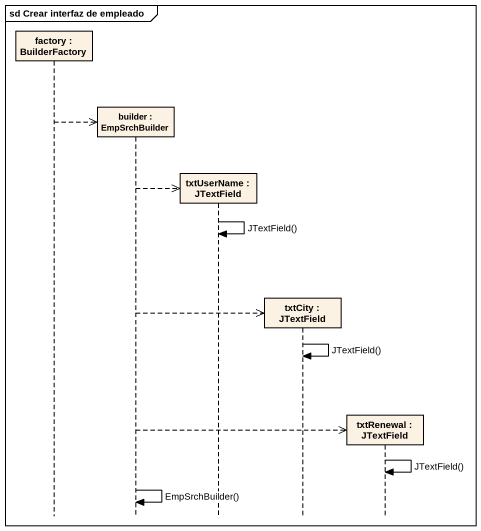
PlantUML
@startuml
mainframe sd Crear interfaz de empleado
hide footbox
participant "factory : BuilderFactory" as factory
participant "builder : EmpSrchBuilder" as builder
participant "txtUserName : JTextField" as txtUserName
participant "txtCity : JTextField" as txtCity
participant "txtRenewal : JTextField" as txtRenewal

factory -->> builder **
builder -->> txtUserName **
txtUserName -> txtUserName : JTextField()
builder -->> txtCity **
txtCity -> txtCity : JTextField()
builder -->> txtRenewal **
txtRenewal -> txtRenewal : JTextField()
builder -> builder : EmpSrchBuilder()
@enduml
